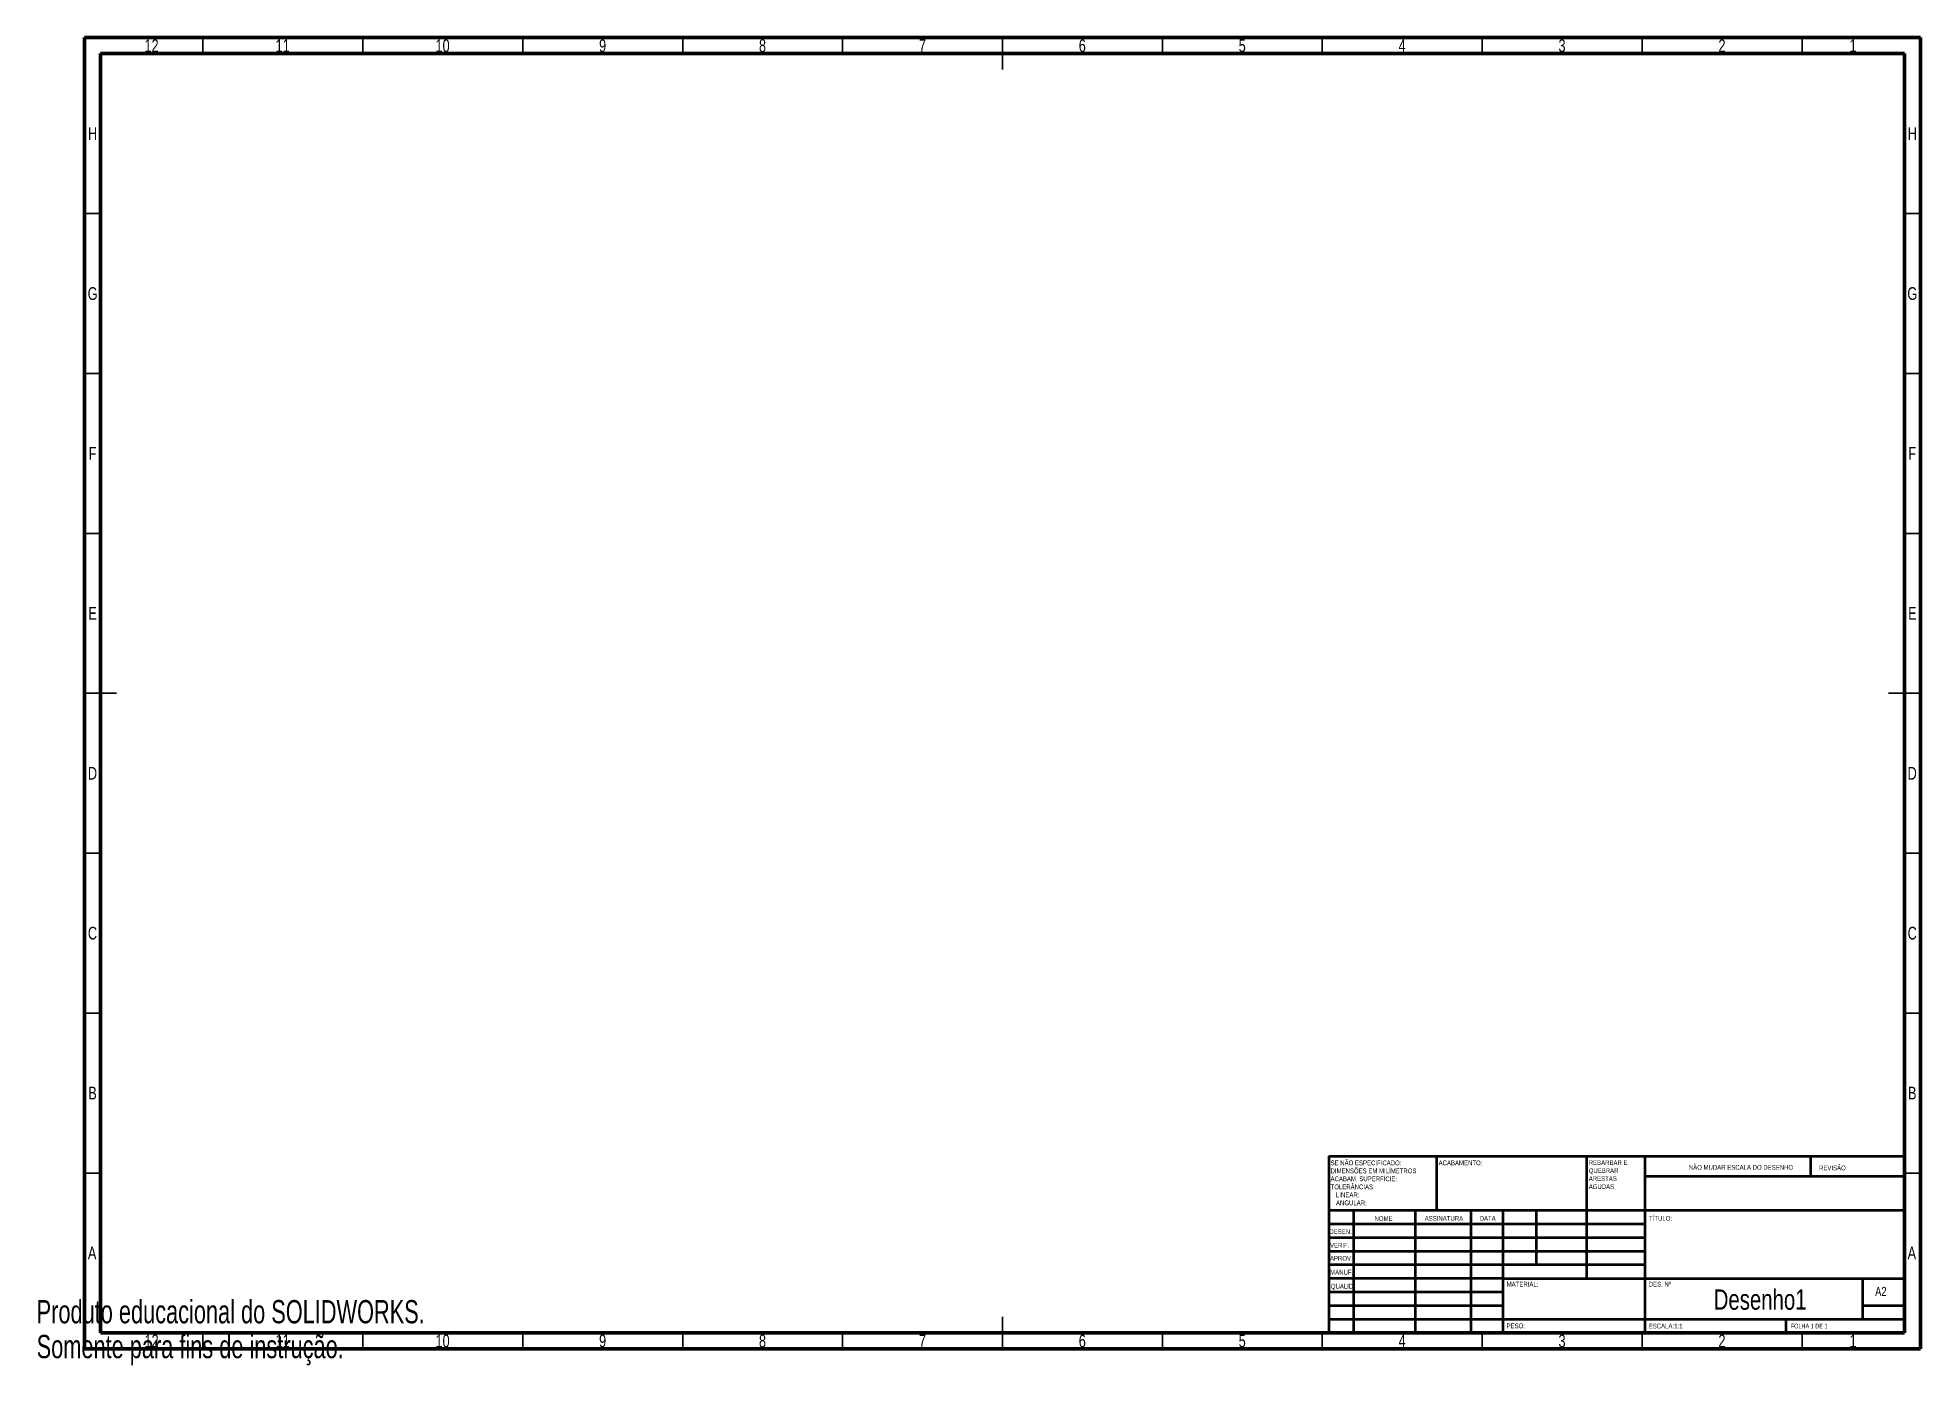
# Model space of a CAD drawing. Header units: millimetres. Extents: x 0 to 589, y 0 to 415.
import ezdxf

# ---------------------------------------------------------------- set-up
doc = ezdxf.new("R2010")
doc.units = ezdxf.units.MM
doc.styles.add('SLDTEXTSTYLE0', font='TXT', dxfattribs={"width": 0.75})
doc.styles.add('SLDTEXTSTYLE1', font='TXT', dxfattribs={"width": 0.6875})
doc.styles.add('SLDTEXTSTYLE2', font='TXT', dxfattribs={"width": 0.7})

msp = doc.modelspace()

# ---------------------------------------------------------------- linework, layer by layer
at = {"color": 7, "linetype": 'Continuous', "lineweight": 70}
for p, q in [((15, 5), (15, 415)), ((15, 415), (589, 415)), ((589, 415), (589, 5)), ((20, 10), (20, 410)), ((20, 410), (584, 410)), ((584, 410), (584, 10)), ((584, 10), (20, 10)), ((589, 5), (15, 5))]:
    msp.add_line(p, q, dxfattribs=at)
at = {"color": 7, "linetype": 'Continuous', "lineweight": 35}
for p, q in [((52, 410), (52, 415)), ((102, 410), (102, 415)), ((152, 410), (152, 415)), ((202, 410), (202, 415)), ((252, 410), (252, 415)), ((302, 415), (302, 405)), ((302, 410), (302, 415)), ((352, 410), (352, 415)), ((402, 410), (402, 415)), ((452, 410), (452, 415)), ((502, 410), (502, 415)), ((552, 410), (552, 415)), ((20, 360), (15, 360)), ((584, 360), (589, 360)), ((20, 310), (15, 310)), ((584, 310), (589, 310)), ((20, 260), (15, 260)), ((584, 260), (589, 260)), ((15, 210), (25, 210)), ((20, 210), (15, 210)), ((589, 210), (579, 210)), ((584, 210), (589, 210)), ((20, 160), (15, 160)), ((584, 160), (589, 160)), ((20, 110), (15, 110)), ((584, 110), (589, 110)), ((20, 60), (15, 60)), ((584, 60), (589, 60)), ((302, 5), (302, 15)), ((52, 10), (52, 5)), ((102, 10), (102, 5)), ((152, 10), (152, 5)), ((202, 10), (202, 5)), ((252, 10), (252, 5)), ((302, 10), (302, 5)), ((352, 10), (352, 5)), ((402, 10), (402, 5)), ((452, 10), (452, 5)), ((502, 10), (502, 5)), ((552, 10), (552, 5))]:
    msp.add_line(p, q, dxfattribs=at)
at = {"color": 7, "linetype": 'Continuous', "lineweight": 50}
for p, q in [((404, 65.25), (584, 65.25)), ((404, 65.25), (404, 10)), ((437.8, 48.25), (437.8, 65.25)), ((484.6, 65.25), (484.6, 27)), ((502.8, 65.25), (502.8, 10)), ((554.8, 58.88), (554.8, 65.25)), ((584, 58.88), (502.8, 58.88)), ((584, 48.25), (404, 48.25)), ((411.8, 48.25), (411.8, 10)), ((430.99, 48.25), (430.99, 10)), ((448.4, 48.25), (448.4, 10)), ((458.6, 10), (458.6, 48.25)), ((469, 31.25), (469, 48.25)), ((502.8, 44), (404, 44)), ((502.8, 39.75), (404, 39.75)), ((502.8, 35.5), (404, 35.5)), ((502.8, 31.25), (404, 31.25)), ((458.6, 27), (404, 27)), ((458.6, 27), (584, 27)), ((571, 14.25), (571, 27)), ((458.6, 22.75), (404, 22.75)), ((458.6, 18.5), (404, 18.5)), ((584, 18.5), (571, 18.5)), ((404, 14.25), (584, 14.25)), ((547, 10), (547, 14.25))]:
    msp.add_line(p, q, dxfattribs=at)

# ---------------------------------------------------------------- texts
at = {"color": 7, "linetype": 'Continuous', "lineweight": 0}
for s, insert, char_height, attachment_point, style in [('12', (35.92, 414.48), 3.969, 2, 'SLDTEXTSTYLE0'), ('11', (76.92, 414.48), 3.969, 2, 'SLDTEXTSTYLE0'), ('10', (126.92, 414.48), 3.969, 2, 'SLDTEXTSTYLE0'), ('9', (176.96, 414.48), 3.97, 2, 'SLDTEXTSTYLE0'), ('8', (226.96, 414.48), 3.97, 2, 'SLDTEXTSTYLE0'), ('7', (276.96, 414.48), 3.97, 2, 'SLDTEXTSTYLE0'), ('6', (326.96, 414.48), 3.97, 2, 'SLDTEXTSTYLE0'), ('5', (376.96, 414.48), 3.97, 2, 'SLDTEXTSTYLE0'), ('4', (426.96, 414.48), 3.97, 2, 'SLDTEXTSTYLE0'), ('3', (476.96, 414.48), 3.97, 2, 'SLDTEXTSTYLE0'), ('2', (526.96, 414.48), 3.97, 2, 'SLDTEXTSTYLE0'), ('1', (567.96, 414.48), 3.97, 2, 'SLDTEXTSTYLE0'), ('H', (17.49, 386.98), 3.97, 2, 'SLDTEXTSTYLE0'), ('H', (586.49, 386.98), 3.97, 2, 'SLDTEXTSTYLE0'), ('G', (17.49, 336.98), 3.97, 2, 'SLDTEXTSTYLE0'), ('G', (586.49, 336.98), 3.97, 2, 'SLDTEXTSTYLE0'), ('F', (17.46, 286.98), 3.97, 2, 'SLDTEXTSTYLE0'), ('F', (586.46, 286.98), 3.97, 2, 'SLDTEXTSTYLE0'), ('E', (17.51, 236.98), 3.97, 2, 'SLDTEXTSTYLE0'), ('E', (586.51, 236.98), 3.97, 2, 'SLDTEXTSTYLE0'), ('D', (17.45, 186.98), 3.97, 2, 'SLDTEXTSTYLE0'), ('D', (586.45, 186.98), 3.97, 2, 'SLDTEXTSTYLE0'), ('C', (17.46, 136.98), 3.97, 2, 'SLDTEXTSTYLE0'), ('C', (586.46, 136.98), 3.97, 2, 'SLDTEXTSTYLE0'), ('B', (17.47, 86.98), 3.97, 2, 'SLDTEXTSTYLE0'), ('B', (586.47, 86.98), 3.97, 2, 'SLDTEXTSTYLE0'), ('ACABAM. SUPERFÍCIE:', (404.59, 58.92), 1.5, 1, 'SLDTEXTSTYLE0'), ('SE NÃO ESPECIFICADO:', (404.59, 63.92), 1.5, 1, 'SLDTEXTSTYLE0'), ('DIMENSÕES EM MILÍMETROS', (404.59, 61.42), 1.5, 1, 'SLDTEXTSTYLE0'), ('ACABAMENTO:', (438.37, 63.92), 1.5, 1, 'SLDTEXTSTYLE0'), ('ARESTAS', (485.31, 59), 1.5, 1, 'SLDTEXTSTYLE0'), ('QUEBRAR', (485.31, 61.5), 1.5, 1, 'SLDTEXTSTYLE0'), ('REBARBAR E', (485.31, 64), 1.5, 1, 'SLDTEXTSTYLE0'), ('NÃO MUDAR ESCALA DO DESENHO', (516.61, 62.53), 1.5, 1, 'SLDTEXTSTYLE0'), ('REVISÃO', (557.33, 62.33), 1.5, 1, 'SLDTEXTSTYLE0'), ('TOLERÂNCIAS:', (404.59, 56.42), 1.5, 1, 'SLDTEXTSTYLE0'), ('LINEAR:', (406.28, 53.92), 1.5, 1, 'SLDTEXTSTYLE0'), ('AGUDAS', (485.31, 56.5), 1.5, 1, 'SLDTEXTSTYLE0'), ('ANGULAR:', (406.28, 51.42), 1.5, 1, 'SLDTEXTSTYLE0'), ('DESEN.', (404.21, 42.43), 1.5, 1, 'SLDTEXTSTYLE0'), ('NOME', (418.32, 46.5), 1.5, 1, 'SLDTEXTSTYLE0'), ('ASSINATURA', (434.03, 46.56), 1.5, 1, 'SLDTEXTSTYLE0'), ('DATA', (451.21, 46.58), 1.5, 1, 'SLDTEXTSTYLE0'), ('TÍTULO:', (504.16, 46.58), 1.5, 1, 'SLDTEXTSTYLE0'), ('A', (17.34, 36.98), 3.97, 2, 'SLDTEXTSTYLE0'), ('VERIF.', (404.41, 38.15), 1.5, 1, 'SLDTEXTSTYLE0'), ('A', (586.34, 36.98), 3.97, 2, 'SLDTEXTSTYLE0'), ('APROV.', (404.4, 34.06), 1.5, 1, 'SLDTEXTSTYLE0'), ('MANUF.', (404.46, 29.73), 1.5, 1, 'SLDTEXTSTYLE0'), ('QUALID', (404.67, 25.35), 1.5, 1, 'SLDTEXTSTYLE0'), ('MATERIAL:', (459.65, 25.99), 1.5, 1, 'SLDTEXTSTYLE0'), ('DES. Nº', (504.07, 25.99), 1.5, 1, 'SLDTEXTSTYLE0'), ('Desenho1', (538.91, 23.61), 6.35, 2, 'SLDTEXTSTYLE0'), ('A2', (574.87, 24.41), 2.91, 1, 'SLDTEXTSTYLE0'), ('PESO:', (459.62, 12.95), 1.499, 1, 'SLDTEXTSTYLE0'), ('ESCALA:1:1', (504.07, 12.9), 1.5, 1, 'SLDTEXTSTYLE0'), ('FOLHA 1 DE 1', (548.48, 12.9), 1.5, 1, 'SLDTEXTSTYLE1'), ('12', (35.92, 9.48), 3.969, 2, 'SLDTEXTSTYLE0'), ('11', (76.92, 9.48), 3.969, 2, 'SLDTEXTSTYLE0'), ('10', (126.92, 9.48), 3.969, 2, 'SLDTEXTSTYLE0'), ('9', (176.96, 9.48), 3.97, 2, 'SLDTEXTSTYLE0'), ('8', (226.96, 9.48), 3.97, 2, 'SLDTEXTSTYLE0'), ('7', (276.96, 9.48), 3.97, 2, 'SLDTEXTSTYLE0'), ('6', (326.96, 9.48), 3.97, 2, 'SLDTEXTSTYLE0'), ('5', (376.96, 9.48), 3.97, 2, 'SLDTEXTSTYLE0'), ('4', (426.96, 9.48), 3.97, 2, 'SLDTEXTSTYLE0'), ('3', (476.96, 9.48), 3.97, 2, 'SLDTEXTSTYLE0'), ('2', (526.96, 9.48), 3.97, 2, 'SLDTEXTSTYLE0'), ('1', (567.96, 9.48), 3.97, 2, 'SLDTEXTSTYLE0')]:
    msp.add_mtext(s, dxfattribs=dict(at, insert=insert, char_height=char_height, attachment_point=attachment_point, style=style))
at = {"color": 7, "linetype": 'Continuous', "char_height": 7.266, "attachment_point": 1, "style": 'SLDTEXTSTYLE2'}
for s, insert in [('Produto educacional do SOLIDWORKS.', (0, 20.27)), ('Somente para fins de instrução.', (0, 9.37))]:
    msp.add_mtext(s, dxfattribs=dict(at, insert=insert))

doc.saveas('drawing.dxf')
